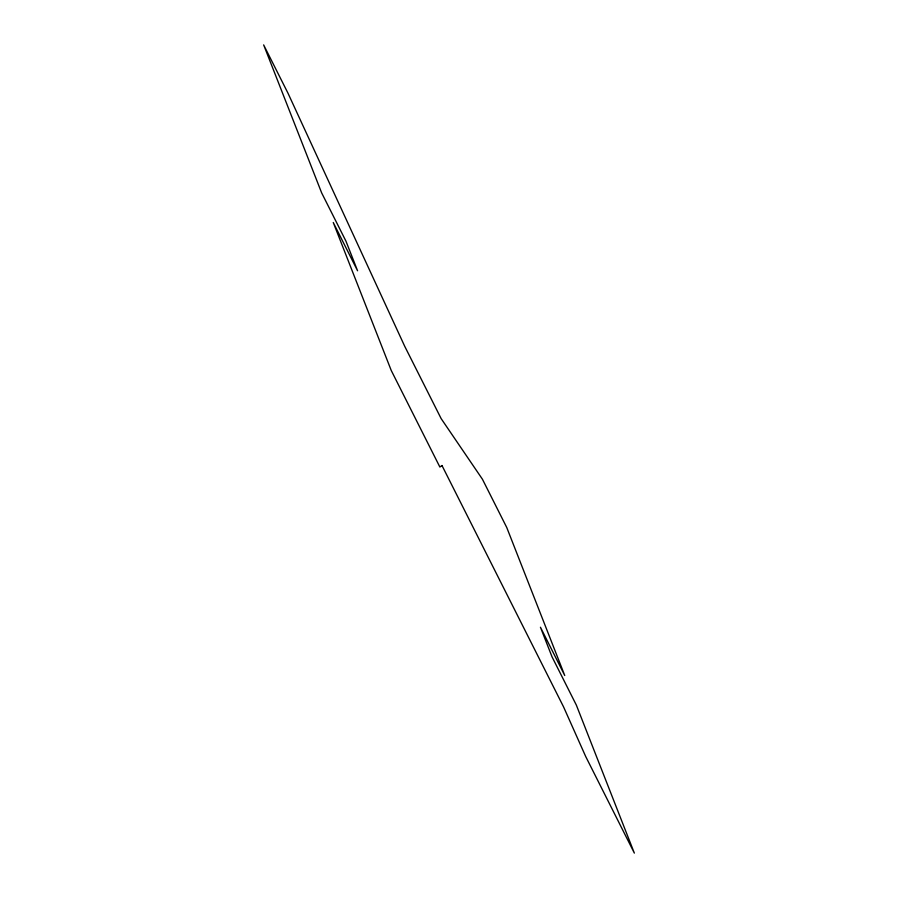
<?xml version="1.0" encoding="UTF-8"?>
<svg xmlns="http://www.w3.org/2000/svg" width="898" height="898" viewBox="0 0 898 898"><rect width="100%" height="100%" fill="white"/><g stroke="black" fill="none" stroke-linecap="round" stroke-linejoin="round"><path stroke-width="1.35" d="M441.984 465.523L439.874 467.039L391.259 370.515L333.259 222.513L357.572 270.769L345.966 241.169L321.664 192.913L263.653 44.9L287.966 93.156L404.672 346.201L441.131 418.591L482.428 479.229L506.741 527.485L564.741 675.498L540.439 627.242L552.034 656.842L576.348 705.098L634.347 853.1L585.732 756.587L563.529 706.816L441.984 465.523"/></g></svg>
